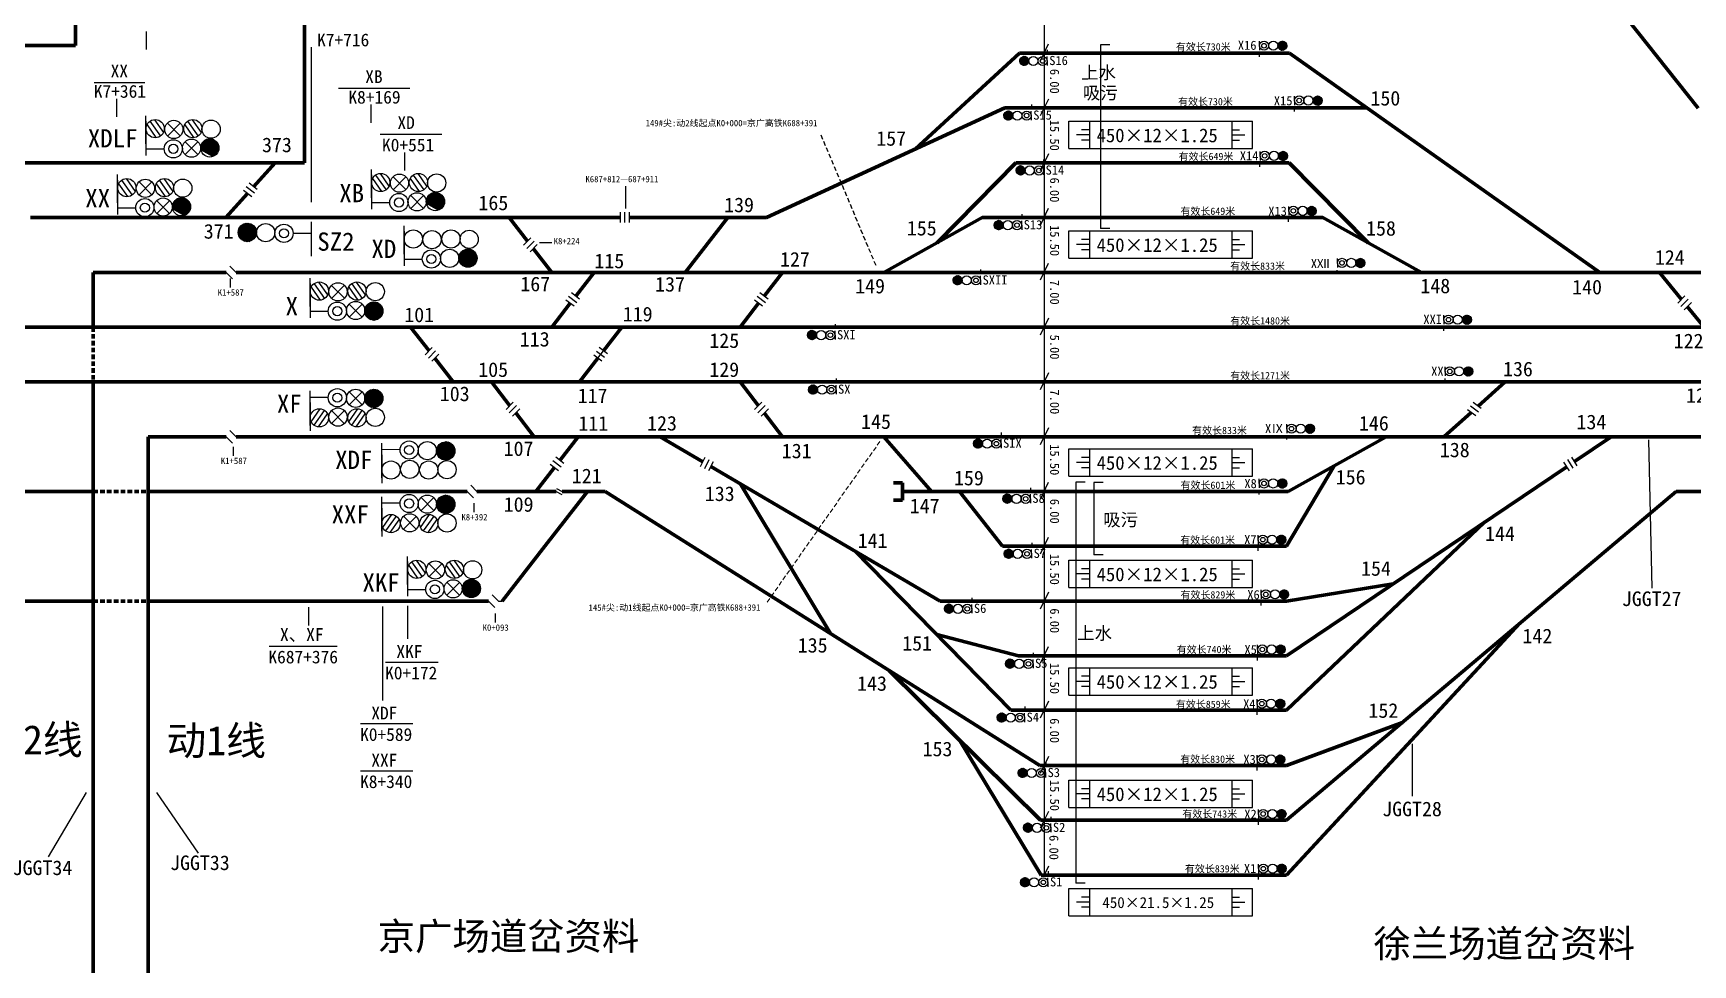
# Model space of a CAD drawing. Header units: millimetres. Extents: x -17381 to -15684, y 1883 to 2345.
# Drawn here: x -17000.2 to -16818.4, y 1986.8 to 2088.8 of the extents above; entities that cross this region are included whole.
import ezdxf

# ---------------------------------------------------------------- set-up
doc = ezdxf.new("R2010")
doc.units = ezdxf.units.MM
doc.linetypes.add('DASHED', pattern=[0.75, 0.5, -0.25])
for name, color, linetype in [('0设计线位', 1, 'Continuous'), ('1', 1, 'Continuous'), ('DIM_IDEN', 3, 'Continuous'), ('信号机名称', 7, 'Continuous'), ('公里标', 7, 'Continuous'), ('动车所线路', 7, 'Continuous'), ('标注', 7, 'Continuous'), ('站台', 7, 'Continuous')]:
    doc.layers.add(name, color=color, linetype=linetype)
doc.styles.add('宋体', font='')
doc.styles.get('宋体').set_extended_font_data('SimSun')

# ---------------------------------------------------------------- blocks, each defined once
blk = doc.blocks.new('BD')
at = {"layer": '1', "color": 7}
for radius in [1.5, 0.75]:
    blk.add_circle((0, 0), radius, dxfattribs=at)
blk = doc.blocks.new('*X90')
at = {"color": 0}
for p, q in [((-1.5, 0.06), (0.7, 1.33)), ((-1.5, -0.06), (0.8, 1.27)), ((-1.49, 0.18), (0.59, 1.38)), ((-1.49, -0.17), (0.89, 1.21)), ((-1.47, 0.31), (0.47, 1.43)), ((-1.47, -0.27), (0.97, 1.14)), ((-1.45, -0.38), (1.05, 1.07)), ((-1.43, 0.44), (0.33, 1.46)), ((-1.42, -0.48), (1.12, 0.99)), ((-1.39, -0.57), (1.19, 0.92)), ((-1.38, 0.59), (0.18, 1.49)), ((-1.35, -0.66), (1.25, 0.83)), ((-1.3, 0.75), (0, 1.5)), ((-1.3, -0.75), (1.3, 0.75)), ((-1.25, -0.83), (1.35, 0.66)), ((-1.19, -0.92), (1.39, 0.57)), ((-1.17, 0.94), (-0.23, 1.48)), ((-1.12, -0.99), (1.42, 0.48)), ((-1.05, -1.07), (1.45, 0.38)), ((-0.97, -1.14), (1.47, 0.27)), ((-0.89, -1.21), (1.49, 0.17)), ((-0.8, -1.27), (1.5, 0.06)), ((-0.7, -1.33), (1.5, -0.06)), ((-0.59, -1.38), (1.49, -0.18)), ((-0.47, -1.43), (1.47, -0.31)), ((-0.33, -1.46), (1.43, -0.44)), ((-0.18, -1.49), (1.38, -0.59)), ((0, -1.5), (1.3, -0.75)), ((0.23, -1.48), (1.17, -0.94))]:
    blk.add_line(p, q, dxfattribs=at)
blk = doc.blocks.new('KZ_C')
at = {"layer": '1', "color": 7}
for p, q in [((0, -0.84), (0, 0.84)), ((0.02, 3.97), (0.02, 5.92)), ((0.02, 3.97), (0.02, 2.02)), ((0.02, 3.97), (0.02, 2.02))]:
    blk.add_line(p, q, dxfattribs=at)
at = {"layer": '1', "color": 3}
blk.add_circle((6.09, 3.97), 2, dxfattribs=at)
at = {"layer": '1', "color": 1}
blk.add_circle((10.09, 3.97), 1.95, dxfattribs=at)
at = {"layer": '1', "color": 7, "xscale": 1.33333333333303, "yscale": 1.33333333333303, "zscale": 1.33333333333303, "rotation": 180}
blk.add_blockref('BD', (2.06, 3.97), dxfattribs=at)
at = {"layer": '1', "xscale": 1.333300000000236, "yscale": 1.333300000000236, "zscale": 1.333300000000236}
blk.add_blockref('*X90', (10.12, 3.97), dxfattribs=at)

msp = doc.modelspace()

# ---------------------------------------------------------------- linework, layer by layer
at = {"lineweight": -3}
for p, q in [((-16889.5, 2196.65), (-16889.49, 1996.65)), ((-16882.29, 2087.55), (-16883.32, 2087.55)), ((-16883.32, 2087.55), (-16883.32, 2067.44)), ((-16882.29, 2067.44), (-16883.32, 2067.44)), ((-16884.99, 2039.67), (-16886.03, 2039.67)), ((-16886.03, 2039.67), (-16886.03, 1995.76)), ((-16883.02, 2039.63), (-16884.05, 2039.63)), ((-16884.05, 2039.63), (-16884.05, 2031.73)), ((-16883.02, 2031.73), (-16884.05, 2031.73)), ((-16884.99, 1995.76), (-16886.03, 1995.76))]:
    msp.add_line(p, q, dxfattribs=at)
at = {"color": 124, "lineweight": 70}
for p, q in [((-16995.57, 2137.04), (-16995.57, 2087.48)), ((-16995.57, 2087.48), (-17011.11, 2087.48)), ((-16993.62, 2056.65), (-16993.62, 2062.65)), ((-16993.62, 1956.03), (-16993.62, 2050.65))]:
    msp.add_line(p, q, dxfattribs=at)
at = {"color": 40, "lineweight": 70, "true_color": 0xf8d731}
msp.add_line((-16970.5, 2104.9), (-16970.5, 2074.65), dxfattribs=at)
at = {"color": 5, "lineweight": 70}
for p, q in [((-16832.35, 2098.9), (-16817.88, 2080.62)), ((-16987.62, 2044.65), (-16987.62, 1953.46))]:
    msp.add_line(p, q, dxfattribs=at)
at = {"color": 0, "lineweight": -3}
for p, q in [((-16987.79, 2087.05), (-16987.79, 2089.04)), ((-16993.52, 2083.45), (-16987.98, 2083.45)), ((-16991.05, 2079.67), (-16991.05, 2081.66)), ((-16966.75, 2082.81), (-16958.97, 2082.81)), ((-16963.17, 2079.04), (-16963.17, 2081.03)), ((-16962.21, 2077.79), (-16955.44, 2077.79)), ((-16866.67, 2076.2), (-16866.67, 2079.2)), ((-16959.49, 2073.8), (-16959.49, 2075.79)), ((-16935.32, 2072.1), (-16935.32, 2069.66)), ((-16866.67, 2064.19), (-16866.67, 2067.19)), ((-16944.77, 2065.91), (-16943.4, 2065.91)), ((-16978.62, 2061.98), (-16978.62, 2061)), ((-16978.29, 2043.54), (-16978.29, 2042.57)), ((-16866.67, 2040.33), (-16866.67, 2043.32)), ((-16951.93, 2037.37), (-16951.93, 2036.39)), ((-16866.67, 2028.13), (-16866.67, 2031.12)), ((-16970.02, 2023.98), (-16970.02, 2025.97)), ((-16961.91, 2015.77), (-16961.91, 2026.05)), ((-16959.17, 2022.51), (-16959.17, 2026.15)), ((-16949.61, 2025.28), (-16949.61, 2024.31)), ((-16974.36, 2021.72), (-16966.91, 2021.72)), ((-16961.62, 2019.97), (-16955.86, 2019.97)), ((-16866.67, 2016.36), (-16866.67, 2019.36)), ((-16964.37, 2013.23), (-16958.61, 2013.23)), ((-16964.37, 2008.07), (-16958.61, 2008.07)), ((-16866.67, 2004.05), (-16866.67, 2007.05)), ((-16866.67, 1992.18), (-16866.67, 1995.18))]:
    msp.add_line(p, q, dxfattribs=at)
at = {"color": 0}
for p, q in [((-16889.03, 2087.63), (-16889.93, 2085.78)), ((-16889.02, 2081.63), (-16889.92, 2079.78)), ((-16886.78, 2079.2), (-16866.67, 2079.2)), ((-16886.78, 2076.2), (-16886.78, 2079.2)), ((-16884.53, 2077.7), (-16885.94, 2077.7)), ((-16884.53, 2078.26), (-16885.38, 2078.26)), ((-16884.53, 2079.2), (-16884.53, 2076.2)), ((-16868.92, 2079.2), (-16868.92, 2076.2)), ((-16868.92, 2078.26), (-16868.08, 2078.26)), ((-16868.92, 2077.7), (-16867.52, 2077.7)), ((-16889.02, 2075.63), (-16889.92, 2073.78)), ((-16884.53, 2077.14), (-16885.38, 2077.14)), ((-16868.92, 2077.14), (-16868.08, 2077.14)), ((-16889.03, 2069.63), (-16889.93, 2067.78)), ((-16886.78, 2067.19), (-16866.67, 2067.19)), ((-16886.78, 2064.19), (-16886.78, 2067.19)), ((-16884.53, 2067.19), (-16884.53, 2064.19)), ((-16868.92, 2067.19), (-16868.92, 2064.19)), ((-16884.53, 2065.69), (-16885.94, 2065.69)), ((-16884.53, 2066.25), (-16885.38, 2066.25)), ((-16884.53, 2065.13), (-16885.38, 2065.13)), ((-16868.92, 2066.25), (-16868.08, 2066.25)), ((-16868.92, 2065.69), (-16867.52, 2065.69)), ((-16868.92, 2065.13), (-16868.08, 2065.13)), ((-16889.03, 2063.63), (-16889.93, 2061.78)), ((-16889.02, 2057.63), (-16889.92, 2055.78)), ((-16889.02, 2051.63), (-16889.92, 2049.78)), ((-16889.02, 2045.63), (-16889.92, 2043.78)), ((-16886.78, 2043.32), (-16866.67, 2043.32)), ((-16886.78, 2040.33), (-16886.78, 2043.32)), ((-16884.53, 2043.32), (-16884.53, 2040.33)), ((-16868.92, 2043.32), (-16868.92, 2040.33)), ((-16884.53, 2041.82), (-16885.94, 2041.82)), ((-16884.53, 2042.39), (-16885.38, 2042.39)), ((-16884.53, 2041.26), (-16885.38, 2041.26)), ((-16868.92, 2042.39), (-16868.08, 2042.39)), ((-16868.92, 2041.82), (-16867.52, 2041.82)), ((-16868.92, 2041.26), (-16868.08, 2041.26)), ((-16889.03, 2039.63), (-16889.93, 2037.78)), ((-16889.03, 2033.63), (-16889.93, 2031.78)), ((-16886.78, 2031.12), (-16866.67, 2031.12)), ((-16886.78, 2028.13), (-16886.78, 2031.12)), ((-16884.53, 2030.19), (-16885.38, 2030.19)), ((-16884.53, 2031.12), (-16884.53, 2028.13)), ((-16868.92, 2031.12), (-16868.92, 2028.13)), ((-16868.92, 2030.19), (-16868.08, 2030.19)), ((-16884.53, 2029.62), (-16885.94, 2029.62)), ((-16884.53, 2029.06), (-16885.38, 2029.06)), ((-16868.92, 2029.62), (-16867.52, 2029.62)), ((-16868.92, 2029.06), (-16868.08, 2029.06)), ((-16889.02, 2027.63), (-16889.92, 2025.78)), ((-16889.03, 2021.66), (-16889.93, 2019.81)), ((-16886.78, 2019.36), (-16866.67, 2019.36)), ((-16886.78, 2016.36), (-16886.78, 2019.36)), ((-16884.53, 2019.36), (-16884.53, 2016.36)), ((-16868.92, 2019.36), (-16868.92, 2016.36)), ((-16884.53, 2017.86), (-16885.94, 2017.86)), ((-16884.53, 2018.42), (-16885.38, 2018.42)), ((-16868.92, 2018.42), (-16868.08, 2018.42)), ((-16868.92, 2017.86), (-16867.52, 2017.86)), ((-16889.02, 2015.68), (-16889.92, 2013.84)), ((-16884.53, 2017.3), (-16885.38, 2017.3)), ((-16868.92, 2017.3), (-16868.08, 2017.3)), ((-16889.02, 2009.62), (-16889.92, 2007.77)), ((-16886.78, 2007.05), (-16866.67, 2007.05)), ((-16886.78, 2004.05), (-16886.78, 2007.05)), ((-16884.53, 2007.05), (-16884.53, 2004.05)), ((-16868.92, 2007.05), (-16868.92, 2004.05)), ((-16884.53, 2005.55), (-16885.94, 2005.55)), ((-16884.53, 2006.11), (-16885.38, 2006.11)), ((-16884.53, 2004.99), (-16885.38, 2004.99)), ((-16868.92, 2006.11), (-16868.08, 2006.11)), ((-16868.92, 2005.55), (-16867.52, 2005.55)), ((-16868.92, 2004.99), (-16868.08, 2004.99)), ((-16889.02, 2003.62), (-16889.92, 2001.77)), ((-16889.02, 1997.62), (-16889.49, 1996.65)), ((-16886.78, 1995.18), (-16866.67, 1995.18)), ((-16886.78, 1992.18), (-16886.78, 1995.18)), ((-16884.53, 1994.24), (-16885.38, 1994.24)), ((-16884.53, 1995.18), (-16884.53, 1992.18)), ((-16868.92, 1995.18), (-16868.92, 1992.18)), ((-16868.92, 1994.24), (-16868.08, 1994.24)), ((-16884.53, 1993.68), (-16885.94, 1993.68)), ((-16884.53, 1993.12), (-16885.38, 1993.12)), ((-16868.92, 1993.68), (-16867.52, 1993.68)), ((-16868.92, 1993.12), (-16868.08, 1993.12))]:
    msp.add_line(p, q, dxfattribs=at)
at = {"color": 0, "linetype": 'Continuous'}
for p, q in [((-16987.85, 2079.22), (-16987.85, 2075.44)), ((-16985.88, 2076.14), (-16987.86, 2076.14)), ((-16886.78, 2076.2), (-16866.67, 2076.2)), ((-16990.96, 2072.76), (-16990.96, 2068.99)), ((-16963.15, 2073.33), (-16963.15, 2069.56)), ((-16961.17, 2070.26), (-16963.15, 2070.26)), ((-16988.99, 2069.69), (-16990.97, 2069.69)), ((-16969.75, 2068.19), (-16969.75, 2064.42)), ((-16959.58, 2067.15), (-16959.58, 2063.38)), ((-16957.6, 2064.07), (-16959.58, 2064.07)), ((-16886.78, 2064.19), (-16866.67, 2064.19)), ((-16969.88, 2061.43), (-16969.88, 2057.66)), ((-16967.91, 2058.36), (-16969.89, 2058.36)), ((-16967.91, 2048.96), (-16969.89, 2048.96)), ((-16969.88, 2045.89), (-16969.88, 2049.66)), ((-16960.05, 2043.23), (-16962.03, 2043.24)), ((-16962.02, 2040.16), (-16962.02, 2043.93)), ((-16886.78, 2040.33), (-16866.67, 2040.33)), ((-16962.02, 2034.31), (-16962.02, 2038.08)), ((-16960.05, 2037.38), (-16962.03, 2037.38)), ((-16959.2, 2030.97), (-16959.2, 2027.2)), ((-16957.23, 2027.89), (-16959.21, 2027.89)), ((-16886.78, 2028.13), (-16866.67, 2028.13)), ((-16886.78, 2016.36), (-16866.67, 2016.36)), ((-16886.78, 2004.05), (-16866.67, 2004.05)), ((-16886.78, 1992.18), (-16866.67, 1992.18))]:
    msp.add_line(p, q, dxfattribs=at)
at = {"color": 0, "linetype": 'DASHED', "lineweight": -3}
msp.add_line((-16913.95, 2077.71), (-16907.91, 2063.37), dxfattribs=at)
at = {"color": 1}
for p, q in [((-16980.26, 2075.48), (-16981.85, 2076.39)), ((-16980.32, 2075.44), (-16981.85, 2076.32)), ((-16980.39, 2075.4), (-16981.85, 2076.24)), ((-16980.46, 2075.36), (-16981.85, 2076.16)), ((-16980.21, 2075.52), (-16981.84, 2076.46)), ((-16980.54, 2075.33), (-16981.83, 2076.08)), ((-16980.15, 2075.57), (-16981.82, 2076.53)), ((-16980.11, 2075.62), (-16981.8, 2076.6)), ((-16980.06, 2075.67), (-16981.78, 2076.66)), ((-16980.03, 2075.73), (-16981.75, 2076.72)), ((-16979.99, 2075.78), (-16981.72, 2076.78)), ((-16979.96, 2075.84), (-16981.68, 2076.84)), ((-16979.93, 2075.9), (-16981.65, 2076.89)), ((-16979.91, 2075.96), (-16981.6, 2076.94)), ((-16979.89, 2076.03), (-16981.56, 2076.99)), ((-16979.87, 2076.1), (-16981.5, 2077.04)), ((-16979.86, 2076.17), (-16981.45, 2077.08)), ((-16979.86, 2076.24), (-16981.39, 2077.13)), ((-16979.86, 2076.32), (-16981.32, 2077.16)), ((-16979.86, 2076.4), (-16981.25, 2077.2)), ((-16979.88, 2076.49), (-16981.17, 2077.23)), ((-16979.9, 2076.58), (-16981.08, 2077.25)), ((-16979.94, 2076.67), (-16980.97, 2077.27)), ((-16979.99, 2076.78), (-16980.85, 2077.28)), ((-16980.08, 2076.91), (-16980.7, 2077.27)), ((-16983.22, 2069.17), (-16984.91, 2070.14)), ((-16983.17, 2069.22), (-16984.89, 2070.21)), ((-16983.13, 2069.27), (-16984.86, 2070.27)), ((-16983.1, 2069.33), (-16984.83, 2070.33)), ((-16983.07, 2069.39), (-16984.79, 2070.38)), ((-16983.04, 2069.45), (-16984.75, 2070.44)), ((-16983.02, 2069.51), (-16984.71, 2070.49)), ((-16983, 2069.58), (-16984.66, 2070.54)), ((-16982.98, 2069.65), (-16984.61, 2070.59)), ((-16982.97, 2069.72), (-16984.56, 2070.63)), ((-16982.97, 2069.79), (-16984.5, 2070.67)), ((-16982.97, 2069.87), (-16984.43, 2070.71)), ((-16982.97, 2069.95), (-16984.36, 2070.75)), ((-16982.99, 2070.03), (-16984.28, 2070.78)), ((-16983.01, 2070.12), (-16984.19, 2070.8)), ((-16983.05, 2070.22), (-16984.08, 2070.82)), ((-16983.1, 2070.33), (-16983.96, 2070.83)), ((-16983.19, 2070.46), (-16983.81, 2070.81)), ((-16955.62, 2069.55), (-16957.15, 2070.43)), ((-16955.68, 2069.51), (-16957.15, 2070.36)), ((-16955.56, 2069.59), (-16957.14, 2070.51)), ((-16955.76, 2069.48), (-16957.14, 2070.28)), ((-16955.5, 2069.64), (-16957.13, 2070.58)), ((-16955.84, 2069.45), (-16957.13, 2070.19)), ((-16955.45, 2069.68), (-16957.12, 2070.65)), ((-16955.4, 2069.73), (-16957.1, 2070.71)), ((-16955.36, 2069.79), (-16957.07, 2070.78)), ((-16955.32, 2069.84), (-16957.05, 2070.84)), ((-16955.28, 2069.9), (-16957.01, 2070.9)), ((-16955.25, 2069.96), (-16956.98, 2070.95)), ((-16955.23, 2070.02), (-16956.94, 2071.01)), ((-16955.2, 2070.08), (-16956.9, 2071.06)), ((-16955.18, 2070.15), (-16956.85, 2071.11)), ((-16955.17, 2070.21), (-16956.8, 2071.16)), ((-16955.16, 2070.28), (-16956.74, 2071.2)), ((-16955.15, 2070.36), (-16956.68, 2071.24)), ((-16955.15, 2070.44), (-16956.61, 2071.28)), ((-16955.16, 2070.52), (-16956.54, 2071.31)), ((-16955.17, 2070.6), (-16956.46, 2071.34)), ((-16955.2, 2070.69), (-16956.37, 2071.37)), ((-16955.23, 2070.79), (-16956.27, 2071.39)), ((-16955.29, 2070.9), (-16956.15, 2071.39)), ((-16955.37, 2071.02), (-16955.99, 2071.38)), ((-16983.37, 2069.02), (-16984.96, 2069.94)), ((-16983.43, 2068.98), (-16984.96, 2069.87)), ((-16983.5, 2068.94), (-16984.96, 2069.79)), ((-16983.57, 2068.91), (-16984.96, 2069.71)), ((-16983.32, 2069.07), (-16984.95, 2070.01)), ((-16983.65, 2068.88), (-16984.94, 2069.62)), ((-16983.26, 2069.12), (-16984.93, 2070.08)), ((-16977.75, 2067.07), (-16976.28, 2067.91)), ((-16977.75, 2066.99), (-16976.22, 2067.87)), ((-16977.74, 2067.15), (-16976.36, 2067.95)), ((-16977.74, 2066.92), (-16976.16, 2067.83)), ((-16977.73, 2067.23), (-16976.44, 2067.98)), ((-16977.73, 2066.85), (-16976.1, 2067.79)), ((-16977.72, 2066.78), (-16976.05, 2067.74)), ((-16977.7, 2067.32), (-16976.53, 2068)), ((-16977.7, 2066.71), (-16976, 2067.69)), ((-16977.67, 2067.42), (-16976.63, 2068.02)), ((-16977.67, 2066.65), (-16975.96, 2067.64)), ((-16977.64, 2066.59), (-16975.92, 2067.59)), ((-16977.61, 2067.53), (-16976.75, 2068.03)), ((-16977.61, 2066.53), (-16975.88, 2067.53)), ((-16977.58, 2066.47), (-16975.85, 2067.47)), ((-16977.54, 2066.42), (-16975.82, 2067.41)), ((-16977.52, 2067.66), (-16976.9, 2068.02)), ((-16977.5, 2066.37), (-16975.8, 2067.35)), ((-16977.45, 2066.32), (-16975.78, 2067.28)), ((-16977.4, 2066.27), (-16975.77, 2067.21)), ((-16977.34, 2066.23), (-16975.76, 2067.14)), ((-16977.28, 2066.18), (-16975.75, 2067.07)), ((-16977.21, 2066.15), (-16975.75, 2066.99)), ((-16977.14, 2066.11), (-16975.76, 2066.91)), ((-16977.06, 2066.08), (-16975.77, 2066.82)), ((-16976.97, 2066.06), (-16975.79, 2066.73)), ((-16976.87, 2066.04), (-16975.83, 2066.64)), ((-16976.75, 2066.03), (-16975.88, 2066.53)), ((-16976.59, 2066.04), (-16975.97, 2066.4)), ((-16952.19, 2065.13), (-16953.58, 2064.33)), ((-16952.12, 2065.1), (-16953.58, 2064.25)), ((-16952.05, 2065.06), (-16953.58, 2064.17)), ((-16951.99, 2065.02), (-16953.58, 2064.1)), ((-16951.94, 2064.97), (-16953.57, 2064.03)), ((-16952.27, 2065.16), (-16953.56, 2064.42)), ((-16951.89, 2064.92), (-16953.55, 2063.96)), ((-16952.36, 2065.19), (-16953.54, 2064.51)), ((-16951.84, 2064.87), (-16953.53, 2063.9)), ((-16951.8, 2064.82), (-16953.51, 2063.83)), ((-16952.47, 2065.2), (-16953.5, 2064.6)), ((-16951.76, 2064.77), (-16953.48, 2063.77)), ((-16952.59, 2065.21), (-16953.45, 2064.71)), ((-16951.72, 2064.71), (-16953.45, 2063.71)), ((-16951.69, 2064.65), (-16953.42, 2063.66)), ((-16951.66, 2064.59), (-16953.38, 2063.6)), ((-16951.64, 2064.53), (-16953.33, 2063.55)), ((-16951.62, 2064.46), (-16953.29, 2063.5)), ((-16951.6, 2064.39), (-16953.23, 2063.45)), ((-16951.59, 2064.32), (-16953.18, 2063.41)), ((-16951.59, 2064.25), (-16953.12, 2063.37)), ((-16951.59, 2064.17), (-16953.05, 2063.33)), ((-16951.59, 2064.09), (-16952.98, 2063.29)), ((-16951.61, 2064.01), (-16952.9, 2063.26)), ((-16951.63, 2063.92), (-16952.81, 2063.24)), ((-16951.67, 2063.82), (-16952.71, 2063.22)), ((-16951.72, 2063.71), (-16952.58, 2063.21)), ((-16951.81, 2063.58), (-16952.43, 2063.23)), ((-16963.89, 2058.54), (-16962.5, 2059.34)), ((-16963.89, 2058.46), (-16962.43, 2059.31)), ((-16963.89, 2058.39), (-16962.36, 2059.27)), ((-16963.87, 2058.63), (-16962.58, 2059.37)), ((-16963.85, 2058.72), (-16962.67, 2059.4)), ((-16963.81, 2058.82), (-16962.78, 2059.42)), ((-16963.76, 2058.92), (-16962.9, 2059.42)), ((-16963.67, 2059.05), (-16963.05, 2059.41)), ((-16963.89, 2058.31), (-16962.3, 2059.23)), ((-16963.88, 2058.24), (-16962.25, 2059.18)), ((-16963.86, 2058.17), (-16962.19, 2059.14)), ((-16963.84, 2058.11), (-16962.15, 2059.09)), ((-16963.82, 2058.05), (-16962.1, 2059.03)), ((-16963.79, 2057.98), (-16962.07, 2058.98)), ((-16963.76, 2057.93), (-16962.03, 2058.92)), ((-16963.72, 2057.87), (-16962, 2058.87)), ((-16963.69, 2057.81), (-16961.97, 2058.8)), ((-16963.64, 2057.76), (-16961.95, 2058.74)), ((-16963.6, 2057.71), (-16961.93, 2058.68)), ((-16963.54, 2057.67), (-16961.91, 2058.61)), ((-16963.49, 2057.62), (-16961.9, 2058.54)), ((-16963.43, 2057.58), (-16961.9, 2058.46)), ((-16963.36, 2057.54), (-16961.9, 2058.39)), ((-16963.29, 2057.51), (-16961.9, 2058.31)), ((-16963.21, 2057.48), (-16961.92, 2058.22)), ((-16963.12, 2057.45), (-16961.94, 2058.13)), ((-16963.01, 2057.43), (-16961.98, 2058.03)), ((-16962.89, 2057.43), (-16962.03, 2057.92)), ((-16962.74, 2057.44), (-16962.12, 2057.8)), ((-16963.89, 2048.97), (-16962.5, 2049.77)), ((-16963.89, 2048.89), (-16962.43, 2049.73)), ((-16963.89, 2048.81), (-16962.36, 2049.69)), ((-16963.89, 2048.74), (-16962.3, 2049.65)), ((-16963.88, 2048.67), (-16962.25, 2049.61)), ((-16963.87, 2049.05), (-16962.58, 2049.8)), ((-16963.86, 2048.6), (-16962.19, 2049.56)), ((-16963.85, 2049.14), (-16962.67, 2049.82)), ((-16963.84, 2048.53), (-16962.15, 2049.51)), ((-16963.82, 2048.47), (-16962.1, 2049.46)), ((-16963.81, 2049.24), (-16962.77, 2049.84)), ((-16963.79, 2048.41), (-16962.06, 2049.4)), ((-16963.76, 2049.35), (-16962.9, 2049.85)), ((-16963.76, 2048.35), (-16962.03, 2049.35)), ((-16963.72, 2048.29), (-16962, 2049.29)), ((-16963.68, 2048.24), (-16961.97, 2049.23)), ((-16963.67, 2049.48), (-16963.05, 2049.84)), ((-16963.64, 2048.19), (-16961.95, 2049.17)), ((-16963.59, 2048.14), (-16961.93, 2049.1)), ((-16963.54, 2048.09), (-16961.91, 2049.03)), ((-16963.49, 2048.05), (-16961.9, 2048.96)), ((-16963.43, 2048), (-16961.9, 2048.89)), ((-16963.36, 2047.97), (-16961.9, 2048.81)), ((-16963.29, 2047.93), (-16961.9, 2048.73)), ((-16963.21, 2047.9), (-16961.92, 2048.64)), ((-16963.12, 2047.88), (-16961.94, 2048.55)), ((-16963.01, 2047.86), (-16961.98, 2048.46)), ((-16962.89, 2047.85), (-16962.03, 2048.35)), ((-16962.74, 2047.86), (-16962.12, 2048.22)), ((-16954.56, 2043.98), (-16956.02, 2043.13)), ((-16954.49, 2043.94), (-16956.02, 2043.06)), ((-16954.43, 2043.9), (-16956.02, 2042.98)), ((-16954.63, 2044.01), (-16956.01, 2043.21)), ((-16954.71, 2044.04), (-16956, 2043.3)), ((-16954.37, 2043.85), (-16956, 2042.91)), ((-16954.32, 2043.81), (-16955.99, 2042.84)), ((-16954.8, 2044.07), (-16955.98, 2043.39)), ((-16954.28, 2043.76), (-16955.97, 2042.78)), ((-16954.23, 2043.71), (-16955.95, 2042.72)), ((-16954.9, 2044.09), (-16955.94, 2043.49)), ((-16954.19, 2043.65), (-16955.92, 2042.65)), ((-16955.02, 2044.09), (-16955.89, 2043.6)), ((-16954.16, 2043.59), (-16955.89, 2042.6)), ((-16954.13, 2043.54), (-16955.85, 2042.54)), ((-16954.1, 2043.47), (-16955.81, 2042.48)), ((-16954.08, 2043.41), (-16955.77, 2042.43)), ((-16954.06, 2043.35), (-16955.72, 2042.38)), ((-16954.04, 2043.28), (-16955.67, 2042.34)), ((-16954.03, 2043.21), (-16955.62, 2042.29)), ((-16954.03, 2043.13), (-16955.56, 2042.25)), ((-16954.03, 2043.06), (-16955.49, 2042.21)), ((-16954.03, 2042.98), (-16955.42, 2042.18)), ((-16954.05, 2042.89), (-16955.34, 2042.15)), ((-16954.07, 2042.8), (-16955.25, 2042.12)), ((-16954.11, 2042.7), (-16955.14, 2042.1)), ((-16954.16, 2042.59), (-16955.02, 2042.1)), ((-16954.25, 2042.47), (-16954.87, 2042.11)), ((-16954.56, 2038.13), (-16956.02, 2037.28)), ((-16954.49, 2038.09), (-16956.02, 2037.2)), ((-16954.43, 2038.05), (-16956.02, 2037.13)), ((-16954.63, 2038.16), (-16956.01, 2037.36)), ((-16954.71, 2038.19), (-16956, 2037.45)), ((-16954.37, 2038), (-16956, 2037.06)), ((-16954.32, 2037.95), (-16955.99, 2036.99)), ((-16954.8, 2038.22), (-16955.98, 2037.54)), ((-16954.28, 2037.9), (-16955.97, 2036.93)), ((-16954.23, 2037.85), (-16955.95, 2036.86)), ((-16954.9, 2038.23), (-16955.94, 2037.63)), ((-16954.19, 2037.8), (-16955.92, 2036.8)), ((-16955.02, 2038.24), (-16955.89, 2037.74)), ((-16954.16, 2037.74), (-16955.89, 2036.74)), ((-16954.13, 2037.68), (-16955.85, 2036.69)), ((-16954.1, 2037.62), (-16955.81, 2036.63)), ((-16954.08, 2037.56), (-16955.77, 2036.58)), ((-16954.06, 2037.49), (-16955.72, 2036.53)), ((-16954.04, 2037.42), (-16955.67, 2036.48)), ((-16954.03, 2037.35), (-16955.62, 2036.44)), ((-16954.03, 2037.28), (-16955.56, 2036.4)), ((-16954.03, 2037.2), (-16955.49, 2036.36)), ((-16954.03, 2037.12), (-16955.42, 2036.32)), ((-16954.05, 2037.04), (-16955.34, 2036.29)), ((-16954.07, 2036.95), (-16955.25, 2036.27)), ((-16954.11, 2036.85), (-16955.14, 2036.25)), ((-16954.16, 2036.74), (-16955.02, 2036.24)), ((-16954.25, 2036.61), (-16954.87, 2036.26)), ((-16951.46, 2027.37), (-16953.15, 2028.35)), ((-16951.42, 2027.42), (-16953.13, 2028.41)), ((-16951.38, 2027.48), (-16953.1, 2028.47)), ((-16951.34, 2027.53), (-16953.07, 2028.53)), ((-16951.31, 2027.59), (-16953.04, 2028.59)), ((-16951.28, 2027.65), (-16953, 2028.64)), ((-16951.26, 2027.71), (-16952.95, 2028.69)), ((-16951.24, 2027.78), (-16952.91, 2028.74)), ((-16951.22, 2027.85), (-16952.85, 2028.79)), ((-16951.21, 2027.92), (-16952.8, 2028.83)), ((-16951.21, 2027.99), (-16952.74, 2028.88)), ((-16951.21, 2028.07), (-16952.67, 2028.91)), ((-16951.21, 2028.15), (-16952.6, 2028.95)), ((-16951.23, 2028.24), (-16952.52, 2028.98)), ((-16951.25, 2028.33), (-16952.43, 2029)), ((-16951.29, 2028.42), (-16952.33, 2029.02)), ((-16951.34, 2028.53), (-16952.2, 2029.03)), ((-16951.43, 2028.66), (-16952.05, 2029.02)), ((-16951.61, 2027.23), (-16953.2, 2028.14)), ((-16951.67, 2027.19), (-16953.2, 2028.07)), ((-16951.74, 2027.15), (-16953.2, 2027.99)), ((-16951.81, 2027.11), (-16953.2, 2027.91)), ((-16951.56, 2027.27), (-16953.19, 2028.21)), ((-16951.89, 2027.08), (-16953.18, 2027.83)), ((-16951.51, 2027.32), (-16953.17, 2028.28)), ((-16951.98, 2027.06), (-16953.16, 2027.74)), ((-16952.09, 2027.04), (-16953.12, 2027.64)), ((-16952.21, 2027.03), (-16953.07, 2027.53)), ((-16952.36, 2027.04), (-16952.98, 2027.4))]:
    msp.add_line(p, q, dxfattribs=at)
at = {"color": 7, "linetype": 'Continuous'}
for p, q in [((-16975.97, 2071.33), (-16976.86, 2072)), ((-16975.66, 2071.73), (-16976.56, 2072.41)), ((-16976.27, 2070.93), (-16977.16, 2071.6)), ((-16935.89, 2068.11), (-16935.89, 2069.23)), ((-16935.39, 2068.11), (-16935.39, 2069.23)), ((-16934.88, 2068.12), (-16934.88, 2069.24)), ((-16946.49, 2065.62), (-16945.7, 2066.42)), ((-16946.13, 2065.27), (-16945.35, 2066.07)), ((-16945.77, 2064.91), (-16944.99, 2065.71)), ((-16978.67, 2063.33), (-16977.99, 2062.65)), ((-16979.08, 2062.65), (-16978.37, 2061.95)), ((-16940.96, 2058.93), (-16941.86, 2059.6)), ((-16940.66, 2059.33), (-16941.56, 2060)), ((-16940.36, 2059.73), (-16941.25, 2060.41)), ((-16920.32, 2058.93), (-16921.22, 2059.6)), ((-16920.02, 2059.33), (-16920.92, 2060)), ((-16919.72, 2059.73), (-16920.61, 2060.41)), ((-16820.1, 2059.27), (-16819.31, 2060.07)), ((-16819.75, 2058.92), (-16818.96, 2059.72)), ((-16819.39, 2058.56), (-16818.6, 2059.36)), ((-16957.28, 2053.62), (-16956.49, 2054.42)), ((-16956.92, 2053.27), (-16956.13, 2054.07)), ((-16937.62, 2053.33), (-16938.52, 2054)), ((-16937.32, 2053.73), (-16938.22, 2054.41)), ((-16956.56, 2052.91), (-16955.77, 2053.71)), ((-16937.92, 2052.93), (-16938.82, 2053.6)), ((-16948.41, 2047.62), (-16947.62, 2048.42)), ((-16921.19, 2047.62), (-16920.4, 2048.42)), ((-16841.61, 2047.74), (-16842.5, 2048.41)), ((-16948.06, 2047.27), (-16947.27, 2048.07)), ((-16947.7, 2046.92), (-16946.91, 2047.71)), ((-16920.84, 2047.27), (-16920.05, 2048.07)), ((-16920.48, 2046.92), (-16919.69, 2047.71)), ((-16842.21, 2046.93), (-16843.11, 2047.6)), ((-16841.91, 2047.33), (-16842.81, 2048)), ((-16978.67, 2045.33), (-16977.99, 2044.65)), ((-16979.08, 2044.65), (-16978.37, 2043.95)), ((-16942.69, 2040.93), (-16943.59, 2041.6)), ((-16942.39, 2041.33), (-16943.29, 2042)), ((-16942.09, 2041.73), (-16942.98, 2042.41)), ((-16927.11, 2041.39), (-16926.61, 2042.4)), ((-16926.66, 2041.17), (-16926.16, 2042.17)), ((-16926.2, 2040.95), (-16925.71, 2041.95)), ((-16831.96, 2040.93), (-16832.56, 2041.87)), ((-16831.54, 2041.2), (-16832.14, 2042.14)), ((-16831.11, 2041.47), (-16831.71, 2042.41)), ((-16952.27, 2039.33), (-16951.6, 2038.66)), ((-16952.68, 2038.66), (-16951.98, 2037.95)), ((-16942.94, 2038.66), (-16942.31, 2038.33)), ((-16942.88, 2038.97), (-16942.27, 2038.66)), ((-16950.34, 2026.65), (-16949.63, 2025.95)), ((-16949.93, 2027.33), (-16949.26, 2026.65))]:
    msp.add_line(p, q, dxfattribs=at)
at = {"color": 124, "linetype": 'DASHED', "lineweight": 70}
msp.add_line((-16993.62, 2056.65), (-16993.62, 2050.65), dxfattribs=at)
at = {"color": 124, "lineweight": -3}
for p, q in [((-16938.36, 2053.26), (-16937.75, 2054.05)), ((-16822.91, 2028.08), (-16823.27, 2044.3)), ((-16998.54, 1998.65), (-16994.35, 2005.7))]:
    msp.add_line(p, q, dxfattribs=at)
at = {"color": 0, "linetype": 'DASHED', "lineweight": 5}
msp.add_line((-16907.47, 2044.14), (-16919.89, 2026.43), dxfattribs=at)
at = {"color": 1, "linetype": 'DASHED', "lineweight": 70}
msp.add_line((-16993.62, 2038.66), (-16987.62, 2038.66), dxfattribs=at)
at = {"color": 1, "lineweight": 70}
msp.add_line((-16944.17, 2032.65), (-16948.83, 2026.65), dxfattribs=at)
at = {"color": 6, "linetype": 'DASHED', "lineweight": 70}
msp.add_line((-16993.62, 2026.65), (-16987.62, 2026.65), dxfattribs=at)
at = {"color": 1, "lineweight": -3}
msp.add_line((-16849.16, 2005.28), (-16849.16, 2011.02), dxfattribs=at)
at = {"color": 5, "lineweight": -3}
msp.add_line((-16982.08, 1999.05), (-16986.67, 2005.7), dxfattribs=at)
at = {"layer": '0设计线位', "color": 0, "lineweight": -3}
for p, q in [((-16969.75, 2087.3), (-16969.75, 2070.32)), ((-16971.75, 2066.93), (-16969.75, 2066.93))]:
    msp.add_line(p, q, dxfattribs=at)
at = {"layer": '0设计线位', "color": 40, "lineweight": 70, "true_color": 0xf8d731}
msp.add_line((-17015, 2074.66), (-16970.5, 2074.65), dxfattribs=at)
at = {"layer": '1', "color": 2}
for p, q in [((-16986.92, 2079.37), (-16985.94, 2077.96)), ((-16982.79, 2079.37), (-16981.81, 2077.96)), ((-16987.73, 2078.8), (-16986.76, 2077.4)), ((-16987.42, 2079.19), (-16986.26, 2077.57)), ((-16983.61, 2078.8), (-16982.63, 2077.4)), ((-16983.29, 2079.19), (-16982.13, 2077.57)), ((-16990.84, 2072.35), (-16989.86, 2070.94)), ((-16990.53, 2072.74), (-16989.37, 2071.12)), ((-16990.03, 2072.92), (-16989.05, 2071.51)), ((-16986.72, 2072.35), (-16985.74, 2070.94)), ((-16986.4, 2072.74), (-16985.24, 2071.12)), ((-16985.9, 2072.92), (-16984.92, 2071.51)), ((-16963.03, 2072.92), (-16962.05, 2071.51)), ((-16962.71, 2073.31), (-16961.55, 2071.68)), ((-16962.21, 2073.48), (-16961.24, 2072.08)), ((-16958.9, 2072.92), (-16957.92, 2071.51)), ((-16958.58, 2073.31), (-16957.43, 2071.68)), ((-16958.09, 2073.48), (-16957.11, 2072.08)), ((-16969.44, 2061.41), (-16968.29, 2059.79)), ((-16968.95, 2061.58), (-16967.97, 2060.18)), ((-16965.32, 2061.41), (-16964.16, 2059.79)), ((-16964.82, 2061.58), (-16963.84, 2060.18)), ((-16969.76, 2061.02), (-16968.78, 2059.61)), ((-16965.63, 2061.02), (-16964.66, 2059.61)), ((-16969.76, 2046.3), (-16968.78, 2047.71)), ((-16969.44, 2045.91), (-16968.29, 2047.53)), ((-16968.95, 2045.73), (-16967.97, 2047.14)), ((-16965.63, 2046.3), (-16964.66, 2047.71)), ((-16965.32, 2045.91), (-16964.16, 2047.53)), ((-16964.82, 2045.73), (-16963.84, 2047.14)), ((-16961.9, 2034.72), (-16960.92, 2036.13)), ((-16961.58, 2034.33), (-16960.43, 2035.95)), ((-16957.77, 2034.72), (-16956.8, 2036.13)), ((-16957.46, 2034.33), (-16956.3, 2035.95)), ((-16961.09, 2034.15), (-16960.11, 2035.56)), ((-16956.96, 2034.15), (-16955.98, 2035.56)), ((-16959.08, 2030.55), (-16958.11, 2029.15)), ((-16958.77, 2030.94), (-16957.61, 2029.32)), ((-16958.27, 2031.12), (-16957.29, 2029.71)), ((-16954.96, 2030.55), (-16953.98, 2029.15)), ((-16954.64, 2030.94), (-16953.48, 2029.32)), ((-16954.14, 2031.12), (-16953.16, 2029.71))]:
    msp.add_line(p, q, dxfattribs=at)
at = {"layer": '1', "color": 0}
for p, q in [((-16985.5, 2079), (-16984.09, 2077.59)), ((-16984.1, 2079), (-16985.49, 2077.58)), ((-16983.56, 2076.96), (-16982.16, 2075.55)), ((-16982.17, 2076.95), (-16983.56, 2075.54)), ((-16988.61, 2072.55), (-16987.2, 2071.14)), ((-16987.21, 2072.55), (-16988.6, 2071.13)), ((-16960.79, 2073.12), (-16959.39, 2071.71)), ((-16959.39, 2073.11), (-16960.78, 2071.7)), ((-16985.27, 2070.5), (-16986.67, 2069.08)), ((-16986.67, 2070.5), (-16985.27, 2069.09)), ((-16958.86, 2071.07), (-16957.45, 2069.66)), ((-16957.46, 2071.07), (-16958.85, 2069.65)), ((-16966.13, 2061.22), (-16967.52, 2059.8)), ((-16967.52, 2061.22), (-16966.12, 2059.81)), ((-16965.59, 2059.17), (-16964.19, 2057.76)), ((-16964.19, 2059.17), (-16965.58, 2057.75)), ((-16965.59, 2048.15), (-16964.19, 2049.55)), ((-16964.19, 2048.15), (-16965.58, 2049.57)), ((-16966.13, 2046.1), (-16967.52, 2047.52)), ((-16967.52, 2046.1), (-16966.12, 2047.51)), ((-16957.73, 2036.57), (-16956.33, 2037.98)), ((-16956.33, 2036.57), (-16957.72, 2037.99)), ((-16958.27, 2034.52), (-16959.66, 2035.94)), ((-16959.66, 2034.52), (-16958.26, 2035.93)), ((-16956.85, 2030.75), (-16955.44, 2029.34)), ((-16955.45, 2030.75), (-16956.84, 2029.33)), ((-16954.91, 2028.71), (-16953.51, 2027.3)), ((-16953.52, 2028.7), (-16954.91, 2027.29))]:
    msp.add_line(p, q, dxfattribs=at)
at = {"layer": '1', "color": 2}
for centre in [(-16986.84, 2078.38), (-16982.72, 2078.38), (-16989.95, 2071.93), (-16985.82, 2071.93), (-16962.14, 2072.49), (-16958.01, 2072.49), (-16958.57, 2066.31), (-16954.45, 2066.31), (-16968.87, 2060.6), (-16964.74, 2060.6), (-16968.87, 2046.72), (-16964.74, 2046.72), (-16961.01, 2041), (-16956.88, 2041), (-16961.01, 2035.14), (-16956.88, 2035.14), (-16958.19, 2030.13), (-16954.07, 2030.13)]:
    msp.add_circle(centre, 0.998, dxfattribs=at)
at = {"layer": '1', "color": 0}
for centre, radius in [((-16984.8, 2078.3), 0.998), ((-16984.86, 2076.18), 0.998), ((-16984.86, 2076.18), 0.499), ((-16982.86, 2076.25), 0.998), ((-16987.91, 2071.85), 0.998), ((-16960.09, 2072.42), 0.998), ((-16987.97, 2069.73), 0.998), ((-16987.97, 2069.73), 0.499), ((-16985.97, 2069.8), 0.998), ((-16960.15, 2070.3), 0.998), ((-16960.15, 2070.3), 0.499), ((-16958.16, 2070.37), 0.998), ((-16972.74, 2066.93), 0.998), ((-16972.74, 2066.93), 0.499), ((-16956.53, 2066.23), 0.998), ((-16956.59, 2064.11), 0.998), ((-16954.59, 2064.18), 0.998), ((-16956.59, 2064.11), 0.499), ((-16966.82, 2060.52), 0.998), ((-16966.89, 2058.4), 0.998), ((-16964.89, 2058.47), 0.998), ((-16966.89, 2058.4), 0.499), ((-16966.89, 2048.92), 0.998), ((-16966.89, 2048.92), 0.499), ((-16964.89, 2048.85), 0.998), ((-16966.82, 2046.8), 0.998), ((-16959.03, 2043.19), 0.998), ((-16959.03, 2043.19), 0.499), ((-16957.03, 2043.12), 0.998), ((-16958.96, 2041.08), 0.998), ((-16959.03, 2037.34), 0.998), ((-16959.03, 2037.34), 0.499), ((-16957.03, 2037.27), 0.998), ((-16958.96, 2035.22), 0.998), ((-16956.15, 2030.05), 0.998), ((-16956.21, 2027.93), 0.998), ((-16956.21, 2027.93), 0.499), ((-16954.21, 2028), 0.998)]:
    msp.add_circle(centre, radius, dxfattribs=at)
at = {"layer": '1', "color": 3}
for centre in [(-16980.72, 2078.33), (-16983.82, 2071.87), (-16956.01, 2072.44), (-16952.45, 2066.26), (-16962.74, 2060.54), (-16962.74, 2046.77), (-16954.88, 2041.05), (-16954.88, 2035.2), (-16952.07, 2030.08)]:
    msp.add_circle(centre, 0.998, dxfattribs=at)
at = {"layer": '1', "color": 1}
for centre in [(-16980.86, 2076.28), (-16983.96, 2069.83), (-16956.15, 2070.4), (-16976.75, 2067.03), (-16952.59, 2064.21), (-16952.59, 2064.21), (-16962.89, 2058.42), (-16962.89, 2048.85), (-16955.02, 2043.09), (-16955.02, 2043.09), (-16955.02, 2037.24), (-16952.21, 2028.03)]:
    msp.add_circle(centre, 0.998, dxfattribs=at)
at = {"layer": 'DIM_IDEN', "color": 3}
msp.add_circle((-16974.74, 2067), 0.998, dxfattribs=at)
at = {"layer": '公里标', "color": 7, "linetype": 'ByBlock'}
for p, q in [((-16987.85, 2076.71), (-16987.85, 2079.8)), ((-16963.15, 2070.82), (-16963.14, 2073.91)), ((-16990.96, 2070.25), (-16990.96, 2073.35)), ((-16959.58, 2064.64), (-16959.58, 2067.73)), ((-16969.88, 2058.92), (-16969.88, 2062.02)), ((-16969.88, 2048.4), (-16969.88, 2045.3)), ((-16962.02, 2042.67), (-16962.02, 2039.58)), ((-16962.02, 2036.82), (-16962.02, 2033.72)), ((-16959.2, 2028.46), (-16959.2, 2031.55))]:
    msp.add_line(p, q, dxfattribs=at)
at = {"layer": '动车所线路', "color": 5, "linetype": 'Continuous', "lineweight": 70}
msp.add_line((-16979.08, 2044.65), (-16987.62, 2044.65), dxfattribs=at)
at = {"layer": '动车所线路', "color": 124, "linetype": 'Continuous', "lineweight": 70}
msp.add_line((-16960.78, 2044.65), (-16977.99, 2044.65), dxfattribs=at)
at = {"layer": '站台', "color": 1, "lineweight": 70}
for p, q in [((-16892.17, 2086.65), (-16903.62, 2076.14)), ((-16892.17, 2086.65), (-16862.6, 2086.65)), ((-16862.6, 2086.65), (-16828.63, 2062.65)), ((-16919.91, 2068.65), (-16893.8, 2080.65)), ((-16893.8, 2080.65), (-16854.11, 2080.65)), ((-16892.58, 2074.65), (-16901.21, 2065.9)), ((-16862.64, 2074.65), (-16892.58, 2074.65)), ((-16862.64, 2074.65), (-16854.02, 2065.9)), ((-16934.88, 2068.65), (-16919.91, 2068.65)), ((-16928.8, 2062.65), (-16924.14, 2068.65)), ((-16907.06, 2062.65), (-16896.2, 2068.69)), ((-16896.26, 2068.65), (-16858.97, 2068.65)), ((-16848.17, 2062.65), (-16859.03, 2068.69)), ((-16943.42, 2062.65), (-16945.44, 2065.25)), ((-16772.97, 2062.65), (-16977.99, 2062.65)), ((-16940.78, 2060.05), (-16938.76, 2062.65)), ((-16920.14, 2060.05), (-16918.13, 2062.65)), ((-16822.11, 2062.65), (-16819.68, 2059.69)), ((-16954.21, 2050.65), (-16956.23, 2053.25)), ((-16940.39, 2050.65), (-16938.36, 2053.26)), ((-16947.99, 2048.05), (-16950.01, 2050.65)), ((-16920.77, 2048.05), (-16922.79, 2050.65)), ((-16841.96, 2048), (-16838.99, 2050.65)), ((-16900.86, 2026.65), (-16925.98, 2041.4)), ((-16862.95, 2020.65), (-16832.24, 2041.37)), ((-16912.87, 2023.09), (-16922.79, 2039.52)), ((-16993.62, 2038.66), (-17003.15, 2038.67)), ((-16952.68, 2038.66), (-16987.62, 2038.66)), ((-16944.17, 2032.65), (-16939.51, 2038.65)), ((-16937.56, 2038.65), (-16942.27, 2038.66)), ((-16937.56, 2038.65), (-16889.96, 2008.65)), ((-16862.95, 2002.65), (-16820.28, 2038.65)), ((-16820.28, 2038.65), (-16775.97, 2038.65)), ((-16862.95, 2014.72), (-16841.26, 2035.29)), ((-16893.12, 2014.72), (-16910.22, 2032.15)), ((-16862.95, 2026.65), (-16851.25, 2028.55)), ((-16862.95, 2026.65), (-16900.86, 2026.65)), ((-16892.3, 2020.65), (-16901.23, 2022.98)), ((-16862.95, 1996.65), (-16837.38, 2024.23)), ((-16892.3, 2020.65), (-16862.95, 2020.65)), ((-16889.88, 2002.65), (-16906.42, 2019.03)), ((-16862.95, 2014.72), (-16893.12, 2014.72)), ((-16862.95, 2008.65), (-16850.25, 2013.37)), ((-16889.81, 1996.65), (-16898.8, 2011.48)), ((-16889.96, 2008.65), (-16862.95, 2008.65)), ((-16862.95, 2002.65), (-16889.88, 2002.65)), ((-16889.81, 1996.65), (-16862.95, 1996.65))]:
    msp.add_line(p, q, dxfattribs=at)
at = {"layer": '站台', "color": 40, "lineweight": 70, "true_color": 0xf8d731}
msp.add_line((-16973.69, 2074.65), (-16976.06, 2072.03), dxfattribs=at)
at = {"layer": '站台', "color": 5, "lineweight": 70}
for p, q in [((-16976.74, 2071.28), (-16979.12, 2068.65)), ((-17000.48, 2068.65), (-16935.89, 2068.65)), ((-16946.06, 2066.05), (-16948.09, 2068.65)), ((-16943.42, 2056.65), (-16941.4, 2059.26)), ((-16922.79, 2056.65), (-16920.76, 2059.26)), ((-16819.05, 2058.9), (-16817.2, 2056.65)), ((-16956.85, 2054.05), (-16958.87, 2056.65)), ((-16937.75, 2054.05), (-16935.73, 2056.65)), ((-16945.16, 2038.65), (-16943.13, 2041.26)), ((-16942.94, 2038.66), (-16951.6, 2038.66))]:
    msp.add_line(p, q, dxfattribs=at)
at = {"layer": '站台', "color": 124, "lineweight": 70}
for p, q in [((-16979.08, 2062.65), (-16993.62, 2062.65)), ((-16945.35, 2044.65), (-16947.36, 2047.25)), ((-16918.13, 2044.65), (-16920.14, 2047.25)), ((-16845.7, 2044.65), (-16842.72, 2047.32)), ((-16960.78, 2044.65), (-16763.73, 2044.65)), ((-16942.51, 2042.05), (-16940.5, 2044.65)), ((-16926.85, 2041.91), (-16931.53, 2044.65)), ((-16907.06, 2044.65), (-16901.82, 2038.65)), ((-16862.78, 2038.65), (-16852.03, 2044.65)), ((-16831.41, 2041.94), (-16827.38, 2044.65)), ((-16862.95, 2032.65), (-16857.74, 2041.47)), ((-16905.01, 2039.61), (-16905.97, 2039.61)), ((-16905.01, 2038.65), (-16905.01, 2039.61)), ((-16905.01, 2037.69), (-16905.97, 2037.69)), ((-16862.78, 2038.65), (-16905.01, 2038.65)), ((-16905.01, 2038.65), (-16905.01, 2037.69)), ((-16894.06, 2032.65), (-16898.75, 2038.65)), ((-16894.06, 2032.65), (-16862.95, 2032.65))]:
    msp.add_line(p, q, dxfattribs=at)
at = {"layer": '站台', "color": 5, "lineweight": 100}
msp.add_line((-17015.83, 2056.65), (-16773.4, 2056.65), dxfattribs=at)
at = {"layer": '站台', "color": 1, "lineweight": 100}
msp.add_line((-16773.4, 2050.65), (-17015.48, 2050.65), dxfattribs=at)
at = {"layer": '站台', "color": 6, "lineweight": 70}
for p, q in [((-17005.83, 2026.65), (-16993.62, 2026.65)), ((-16987.62, 2026.65), (-16980.56, 2026.65)), ((-16980.56, 2026.65), (-16950.34, 2026.65))]:
    msp.add_line(p, q, dxfattribs=at)
at = {"layer": '站台', "color": 1, "lineweight": -3}
msp.add_line((-16949.26, 2026.65), (-16948.83, 2026.65), dxfattribs=at)

# ---------------------------------------------------------------- block references
at = {"color": 0, "xscale": 0.250823749999995, "yscale": 0.250823749999995, "zscale": 0.250823749999995, "rotation": 180}
for p in [(-16889.14, 2086.79), (-16890.89, 2080.81), (-16889.54, 2074.8), (-16891.94, 2068.81), (-16896.44, 2062.77), (-16912.38, 2056.77), (-16912.27, 2050.8), (-16894.2, 2044.89), (-16889.32, 2008.82), (-16888.74, 2002.82), (-16889.06, 1996.85)]:
    msp.add_blockref('KZ_C', p, dxfattribs=at)
at = {"color": 0, "xscale": 0.2508237500005635, "yscale": 0.2508237500005635, "zscale": 0.2508237500005635}
for p in [(-16865.92, 2086.47), (-16862.07, 2080.47), (-16865.85, 2074.41), (-16862.71, 2068.39), (-16857.38, 2062.69), (-16845.72, 2056.47), (-16845.57, 2050.81), (-16862.91, 2044.54), (-16865.93, 2038.54), (-16866.05, 2032.38), (-16865.73, 2026.39), (-16866.11, 2020.36), (-16866.16, 2014.42), (-16866.16, 2008.31), (-16866.02, 2002.35), (-16866, 1996.36)]:
    msp.add_blockref('KZ_C', p, dxfattribs=at)
at = {"color": 0, "lineweight": 70, "xscale": 0.250823749999995, "yscale": 0.250823749999995, "zscale": 0.250823749999995, "rotation": 180}
for p in [(-16890.99, 2038.85), (-16890.85, 2032.82), (-16897.39, 2026.8), (-16890.69, 2020.78), (-16891.62, 2014.89)]:
    msp.add_blockref('KZ_C', p, dxfattribs=at)

# ---------------------------------------------------------------- texts
at = {"color": 0, "ltscale": 0.5, "style": '宋体'}
for s, height, p in [('150', 1.6, (-16853.75, 2080.92)), ('XDLF', 2, (-16994.22, 2076.33)), ('157', 1.6, (-16907.87, 2076.52)), ('373', 1.6, (-16975.14, 2075.81)), ('XB', 2, (-16966.68, 2070.33)), ('XX', 2, (-16994.5, 2069.77)), ('165', 1.6, (-16951.44, 2069.46)), ('139', 1.6, (-16924.53, 2069.24)), ('371', 1.6, (-16981.52, 2066.34)), ('SZ2', 2, (-16969.09, 2065.02)), ('155', 1.6, (-16904.52, 2066.69)), ('158', 1.6, (-16854.23, 2066.67)), ('XD', 2, (-16963.16, 2064.22)), ('127', 1.6, (-16918.41, 2063.28)), ('124', 1.6, (-16822.6, 2063.49)), ('115', 1.6, (-16938.74, 2063.1)), ('167', 1.6, (-16946.85, 2060.58)), ('137', 1.6, (-16932.09, 2060.55)), ('149', 1.6, (-16910.18, 2060.35)), ('148', 1.6, (-16848.28, 2060.37)), ('140', 1.6, (-16831.66, 2060.24)), ('X', 2, (-16972.56, 2057.96)), ('101', 1.6, (-16959.56, 2057.2)), ('119', 1.6, (-16935.63, 2057.28)), ('113', 1.6, (-16946.91, 2054.53)), ('125', 1.6, (-16926.15, 2054.38)), ('122', 1.6, (-16820.54, 2054.34)), ('105', 1.6, (-16951.46, 2051.2)), ('129', 1.6, (-16926.15, 2051.2)), ('136', 1.6, (-16839.23, 2051.27)), ('XF', 2, (-16973.51, 2047.27)), ('103', 1.6, (-16955.67, 2048.55)), ('117', 1.6, (-16940.57, 2048.34)), ('120', 1.6, (-16819.19, 2048.37)), ('111', 1.6, (-16940.5, 2045.31)), ('123', 1.6, (-16932.97, 2045.33)), ('145', 1.6, (-16909.53, 2045.51)), ('146', 1.6, (-16855.01, 2045.33)), ('134', 1.6, (-16831.19, 2045.47)), ('XDF', 2, (-16967.13, 2041.12)), ('107', 1.6, (-16948.68, 2042.55)), ('131', 1.6, (-16918.22, 2042.3)), ('138', 1.6, (-16846.15, 2042.41)), ('121', 1.6, (-16941.21, 2039.56)), ('159', 1.6, (-16899.36, 2039.33)), ('156', 1.6, (-16857.55, 2039.43)), ('109', 1.6, (-16948.67, 2036.44)), ('133', 1.6, (-16926.65, 2037.61)), ('147', 1.6, (-16904.2, 2036.28)), ('XXF', 2, (-16967.52, 2035.15)), ('141', 1.6, (-16909.91, 2032.48)), ('144', 1.6, (-16841.2, 2033.25)), ('154', 1.6, (-16854.78, 2029.43)), ('XKF', 2, (-16964.14, 2027.68)), ('142', 1.6, (-16837.1, 2022.03)), ('135', 1.6, (-16916.47, 2021.02)), ('151', 1.6, (-16905.03, 2021.23)), ('143', 1.6, (-16909.97, 2016.83)), ('152', 1.6, (-16853.97, 2013.87))]:
    msp.add_text(s, height=height, dxfattribs=at).set_placement(p)
at = {"color": 0, "style": '宋体'}
for s, height, p in [('450×12×1.25', 1.5, (-16883.74, 2076.9)), ('450×12×1.25', 1.5, (-16883.74, 2064.89)), ('450×12×1.25', 1.5, (-16883.74, 2041.03)), ('450×12×1.25', 1.5, (-16883.74, 2028.83)), ('450×12×1.25', 1.5, (-16883.74, 2017.06)), ('450×12×1.25', 1.5, (-16883.74, 2004.75)), ('450×21.5×1.25', 1.2, (-16883.11, 1993.04))]:
    msp.add_text(s, height=height, dxfattribs=at).set_placement(p)
at = {"color": 0, "lineweight": 70, "ltscale": 0.5, "style": '宋体'}
msp.add_text('153', height=1.6, dxfattribs=at).set_placement((-16902.8, 2009.66))
at = {"lineweight": -3, "char_height": 1, "width": 2.6829, "attachment_point": 1, "rotation": 270, "style": '宋体'}
for s, insert in [('6.00', (-16887.84, 2084.93)), ('15.50', (-16887.84, 2079.36)), ('6.00', (-16887.84, 2073.03)), ('15.50', (-16887.83, 2067.83)), ('7.00', (-16887.83, 2061.83)), ('5.00', (-16887.83, 2055.83)), ('7.00', (-16887.83, 2049.83)), ('15.50', (-16887.84, 2043.83)), ('6.00', (-16887.83, 2037.85)), ('15.50', (-16887.84, 2031.83)), ('6.00', (-16887.83, 2025.86)), ('15.50', (-16887.84, 2019.88)), ('6.00', (-16887.84, 2013.83)), ('15.50', (-16887.84, 2007.07)), ('6.00', (-16887.91, 2001.03))]:
    msp.add_mtext(s, dxfattribs=dict(at, insert=insert))
at = {"color": 124, "lineweight": -3, "char_height": 1.6, "attachment_point": 1, "style": '宋体'}
for s, insert, width in [('JGGT27', (-16826.22, 2027.71), 6.9931), ('JGGT34', (-17002.45, 1998.25), 7.3385)]:
    msp.add_mtext(s, dxfattribs=dict(at, insert=insert, width=width))
at = {"color": 1, "lineweight": -3, "insert": (-16852.46, 2004.69), "char_height": 1.6, "width": 6.9931, "attachment_point": 1, "style": '宋体'}
msp.add_mtext('JGGT28', dxfattribs=at)
at = {"color": 5, "lineweight": -3, "insert": (-16985.21, 1998.8), "char_height": 1.6, "width": 6.844, "attachment_point": 1, "style": '宋体'}
msp.add_mtext('JGGT33', dxfattribs=at)
at = {"layer": '信号机名称', "color": 7, "lineweight": -3, "style": '宋体'}
for s, height, p in [('有效长730米', 0.8, (-16875.06, 2086.94)), ('X16', 1, (-16868.27, 2087.02)), ('S16', 1, (-16888.93, 2085.35)), ('有效长730米', 0.8, (-16874.82, 2080.94)), ('X15', 1, (-16864.33, 2080.94)), ('S15', 1, (-16890.68, 2079.37)), ('有效长649米', 0.8, (-16874.76, 2074.94)), ('X14', 1, (-16868.06, 2074.92)), ('S14', 1, (-16889.33, 2073.35)), ('S13', 1, (-16891.73, 2067.37)), ('有效长649米', 0.8, (-16874.56, 2068.94)), ('X13', 1, (-16864.94, 2068.85)), ('有效长833米', 0.8, (-16869.11, 2062.94)), ('XⅫ', 1, (-16860.28, 2063.11)), ('SXII', 1, (-16896.23, 2061.32)), ('有效长1480米', 0.8, (-16869.11, 2056.94)), ('XXI', 1, (-16847.96, 2057)), ('SXI', 1, (-16912.17, 2055.32)), ('XX', 1, (-16847.1, 2051.32)), ('SX', 1, (-16912.06, 2049.36)), ('有效长1271米', 0.8, (-16869.11, 2050.94)), ('有效长833米', 0.8, (-16873.28, 2044.94)), ('XⅨ', 1, (-16865.3, 2045.05)), ('SIX', 1, (-16893.99, 2043.45)), ('有效长601米', 0.8, (-16874.55, 2038.94)), ('X8', 1, (-16867.56, 2039.02)), ('S8', 1, (-16890.78, 2037.41)), ('有效长601米', 0.8, (-16874.58, 2032.94)), ('X7', 1, (-16867.58, 2032.89)), ('S7', 1, (-16890.64, 2031.38)), ('有效长829米', 0.8, (-16874.55, 2026.94)), ('X6', 1, (-16867.24, 2026.86)), ('有效长740米', 0.8, (-16874.97, 2020.95)), ('X5', 1, (-16867.55, 2020.85)), ('S5', 1, (-16890.49, 2019.34)), ('有效长859米', 0.8, (-16875.06, 2014.95)), ('X4', 1, (-16867.69, 2014.9)), ('S4', 1, (-16891.41, 2013.44)), ('S3', 1, (-16889.11, 2007.38)), ('有效长830米', 0.8, (-16874.58, 2008.94)), ('X3', 1, (-16867.67, 2008.82)), ('有效长743米', 0.8, (-16874.35, 2002.94)), ('X2', 1, (-16867.57, 2002.82)), ('S2', 1, (-16888.53, 2001.38)), ('有效长839米', 0.8, (-16874.07, 1996.94)), ('X1', 1, (-16867.61, 1996.87)), ('S1', 1, (-16888.85, 1995.41))]:
    msp.add_text(s, height=height, rotation=0.0381, dxfattribs=at).set_placement(p)
at = {"layer": '信号机名称', "color": 7, "lineweight": 70, "style": '宋体'}
msp.add_text('S6', height=1, rotation=0.0381, dxfattribs=at).set_placement((-16897.18, 2025.36))
at = {"layer": '公里标', "color": 7, "lineweight": -3, "style": '宋体'}
for s, height, p in [('K7+716', 1.4, (-16969.11, 2087.4)), ('XX', 1.4, (-16991.72, 2084.01)), ('XB', 1.4, (-16963.84, 2083.38)), ('上水', 1.4, (-16885.44, 2083.83)), ('K7+361', 1.4, (-16993.56, 2081.77)), ('吸污', 1.4, (-16885.25, 2081.61)), ('K8+169', 1.4, (-16965.68, 2081.13)), ('XD', 1.4, (-16960.31, 2078.35)), ('K0+551', 1.4, (-16962, 2075.9)), ('K687+812—687+911', 0.7, (-16939.72, 2072.51)), ('K8+224', 0.7, (-16943.2, 2065.72)), ('K1+587', 0.7, (-16979.99, 2060.1)), ('K1+587', 0.7, (-16979.65, 2041.66)), ('K8+392', 0.7, (-16953.3, 2035.49)), ('吸污', 1.4, (-16883.02, 2034.86)), ('X、XF', 1.4, (-16973.17, 2022.29)), ('K0+093', 0.7, (-16950.98, 2023.4)), ('上水', 1.4, (-16885.87, 2022.44)), ('K687+376', 1.4, (-16974.44, 2019.83)), ('XKF', 1.4, (-16960.43, 2020.43)), ('K0+172', 1.4, (-16961.66, 2018.08)), ('XDF', 1.4, (-16963.17, 2013.69)), ('K0+589', 1.4, (-16964.4, 2011.34)), ('XXF', 1.4, (-16963.17, 2008.53)), ('K8+340', 1.4, (-16964.4, 2006.18))]:
    msp.add_text(s, height=height, rotation=0.0381, dxfattribs=at).set_placement(p)
at = {"layer": '标注', "color": 7, "lineweight": -3, "style": '宋体'}
for s, p in [('149#尖:动2线起点K0+000=京广高铁K688+391', (-16933.13, 2078.64)), ('145#尖:动1线起点K0+000=京广高铁K688+391', (-16939.38, 2025.59))]:
    msp.add_text(s, height=0.7, rotation=0.0381, dxfattribs=at).set_placement(p)
at = {"layer": '标注', "color": 0, "lineweight": -3, "style": '宋体'}
for s, height, rotation, p in [('动2线', 3.2, 0.0933, (-17005.68, 2009.86)), ('动1线', 3.2, 0.0933, (-16985.61, 2009.77)), ('京广场道岔资料', 3, 0.0381, (-16962.47, 1988.44)), ('徐兰场道岔资料', 3, 0.0381, (-16853.42, 1987.64))]:
    msp.add_text(s, height=height, rotation=rotation, dxfattribs=at).set_placement(p)

doc.saveas('drawing.dxf')
